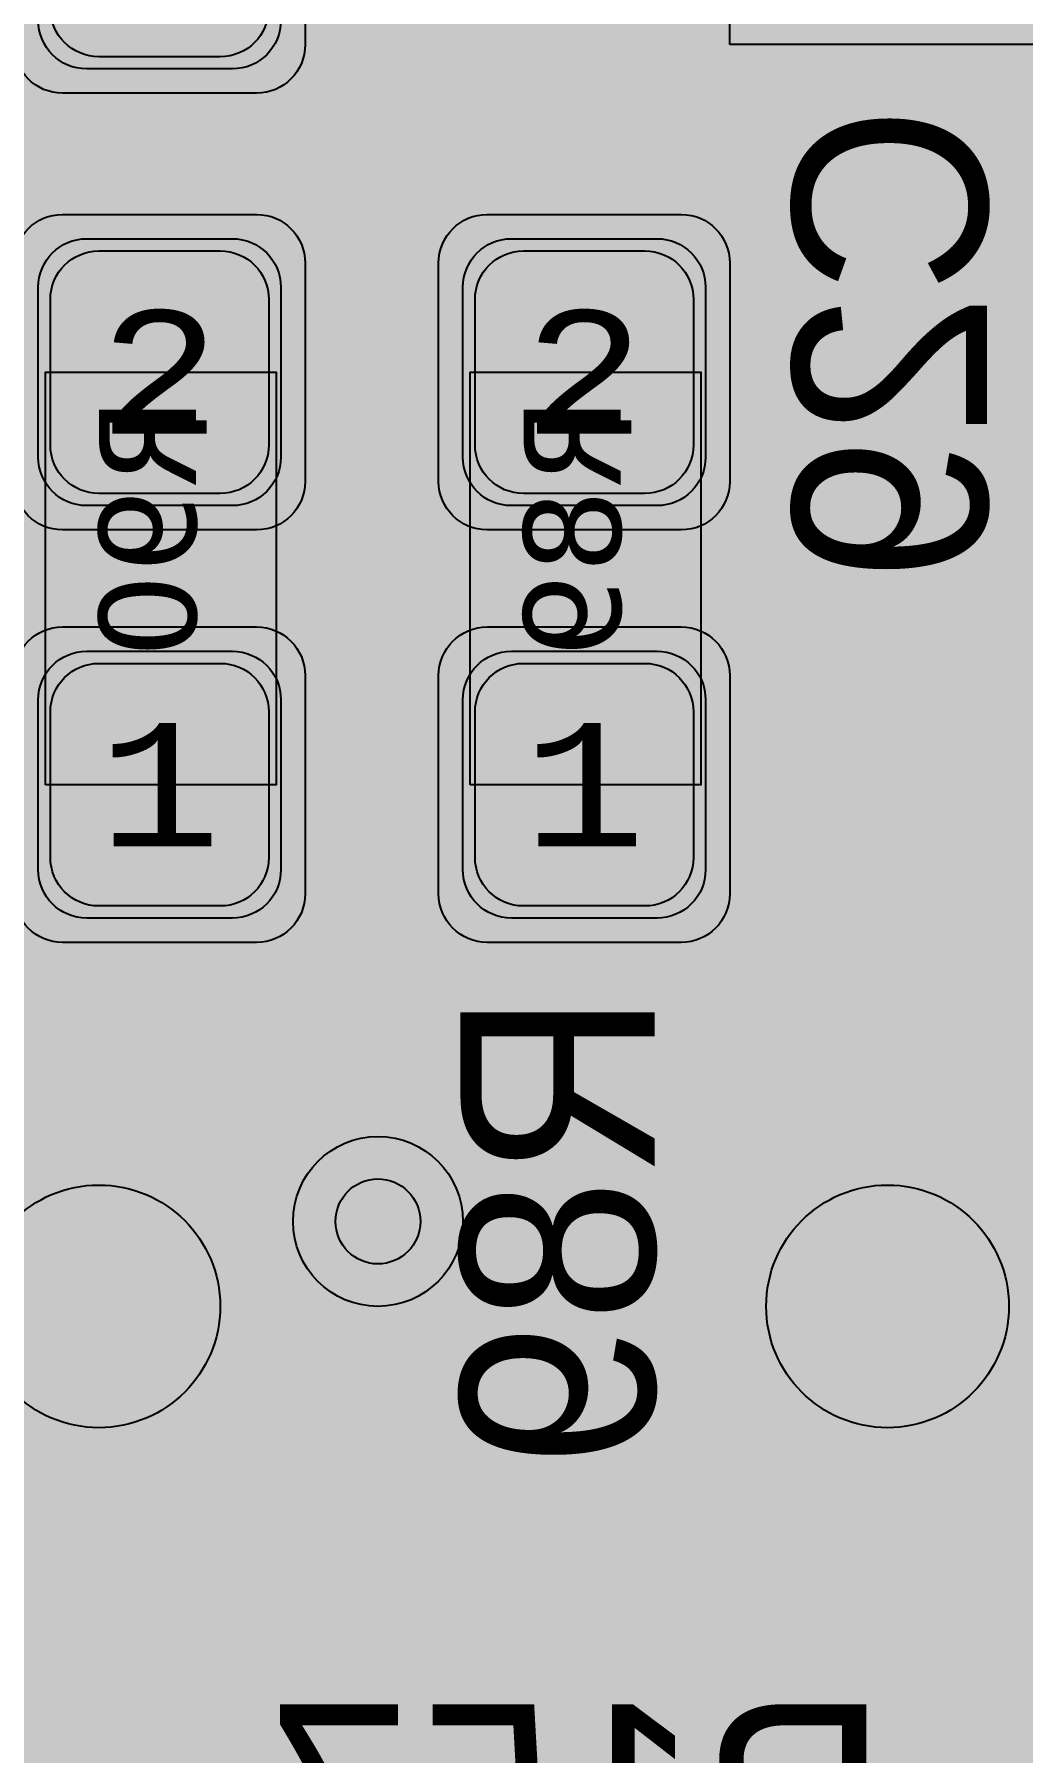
# Model space of a CAD drawing. Extents: x -98 to 119, y -207 to 98.
# Drawn here: x 28.48 to 32.56, y -4.09 to 2.99 of the extents above; entities that cross this region are included whole.
import ezdxf
from ezdxf.enums import TextEntityAlignment as Align

# ---------------------------------------------------------------- set-up
doc = ezdxf.new("R2010")
doc.units = 0
doc.header["$MEASUREMENT"] = 0
for name, color, linetype in [('ASSEMBLY_OUTLINES_BTM', 191, 'CONTINUOUS'), ('ASSEMBLY_PART_NUMBERS_BTM', 191, 'CONTINUOUS'), ('ASSEMBLY_PART_NUMBERS_TOP', 102, 'CONTINUOUS'), ('ASSEMBLY_REF_DES_BTM', 191, 'CONTINUOUS'), ('BOARD_OUTLINE', 10, 'CONTINUOUS'), ('DRILL_DRAWING', 21, 'CONTINUOUS'), ('GENERATED_SILKSCREEN_BTM', 255, 'CONTINUOUS'), ('GENERATED_SILKSCREEN_TOP', 140, 'CONTINUOUS'), ('MANUFACTURING_OUTLINES', 10, 'CONTINUOUS'), ('MOUNTING_HOLES_LAYER_BOT17', 42, 'CONTINUOUS'), ('MOUNTING_HOLES_LAYER_TOP', 42, 'CONTINUOUS'), ('PART_PADS_SMD_BTM', 230, 'CONTINUOUS'), ('PIN_NUMBERS_BTM', 8, 'CONTINUOUS'), ('PIN_NUMBERS_TOP', 8, 'CONTINUOUS'), ('PLACEMENT_OUTLINES_BTM', 222, 'CONTINUOUS'), ('PLANE_DATA_LAYER_BOTTOM', 230, 'CONTINUOUS'), ('PLANE_SHAPES_LAYER_BOTTOM', 230, 'CONTINUOUS'), ('PLANE_SHAPES_LAYER_TOP', 150, 'CONTINUOUS'), ('ROUTE_BORDER', 151, 'CONTINUOUS'), ('SILKSCREEN_OUTLINES_BTM', 211, 'CONTINUOUS'), ('SILKSCREEN_REF_DES_BTM', 211, 'CONTINUOUS'), ('SILKSCREEN_REF_DES_TOP', 150, 'CONTINUOUS'), ('SOLDERMASK_PADS_BTM', 12, 'CONTINUOUS'), ('SOLDERPASTE_PADS_BTM', 12, 'CONTINUOUS'), ('TRACES_LAYER_BOTTOM', 230, 'CONTINUOUS'), ('TRACES_LAYER_TOP', 150, 'CONTINUOUS'), ('VIA_HOLES_LAYER_BOTTOM', 30, 'CONTINUOUS'), ('VIA_HOLES_LAYER_TOP', 30, 'CONTINUOUS'), ('VIA_PADS_LAYER_BOTTOM', 230, 'CONTINUOUS'), ('VIA_PADS_LAYER_TOP', 150, 'CONTINUOUS')]:
    doc.layers.add(name, color=color, linetype=linetype)
doc.styles.add('COURIER_NEW', font='COUR.TTF')
doc.styles.add('VERDANA', font='verdana.TTF')
doc.styles.add('VERIBEST_GERBER_0', font='txt')

msp = doc.modelspace()

# ---------------------------------------------------------------- hatches: boundary and pattern name
at = {"layer": 'MOUNTING_HOLES_LAYER_BOT17'}
h = msp.add_hatch(color=256, dxfattribs=at)
edge = h.paths.add_edge_path()
edge.add_arc((28.75, -2.25), 0.5, 0, 360)
h = msp.add_hatch(color=256, dxfattribs=at)
edge = h.paths.add_edge_path()
edge.add_arc((32, -2.25), 0.5, 0, 360)
at = {"layer": 'MOUNTING_HOLES_LAYER_TOP'}
h = msp.add_hatch(color=256, dxfattribs=at)
edge = h.paths.add_edge_path()
edge.add_arc((28.75, -2.25), 0.5, 0, 360)
h = msp.add_hatch(color=256, dxfattribs=at)
edge = h.paths.add_edge_path()
edge.add_arc((32, -2.25), 0.5, 0, 360)
at = {"layer": 'PLANE_DATA_LAYER_BOTTOM'}
h = msp.add_hatch(color=256, dxfattribs=at)
h.paths.add_polyline_path([(-96.5, 0, -1), (96.5, 0, -1)], flags=0)
h.paths.add_polyline_path([(92.251979, -7.43598, 0.72698816), (92.479659, -3.637852, -0.30860979), (92.431259, -3.566904, -0.00963525), (92.431316, -3.563968, 0.00963501), (92.5, -0.000006), (92.5, 0.000001, 0.05332526), (90.407665, 19.562826, -0.05332692), (90.405941, 19.578942), (90.405941, 19.578943, -0.23821791), (90.436919, 19.640273, 0.66175504), (89.584154, 23.221888, -0.29529758), (89.523137, 23.277841, 0.02240102), (87.08146, 31.194059, -0.0862063), (87.076996, 31.219756), (87.076996, 31.219757, -0.21018391), (87.101696, 31.275919, 0.67938251), (85.774921, 34.749845, -0.30186499), (85.705267, 34.797373, 0.04791583), (77.514669, 50.475005, -0.14530744), (77.502324, 50.516585, -0.1239887), (77.511414, 50.552678, 0.60660899), (75.516892, 53.486368, -0.27423899), (75.44586, 53.517962, 0.02152308), (70.565432, 59.806101, -0.17759524), (70.547363, 59.855368), (70.547363, 59.855369, -0.1118333), (70.5548, 59.888203, 0.66175545), (68.116894, 62.64715, -0.29529737), (68.036725, 62.667806, 0.05833458), (51.722715, 76.687749, -0.24933783), (51.689123, 76.750923), (51.689123, 76.750924, -0.06075989), (51.691357, 76.76924, 0.7149664), (48.509213, 78.818582, -0.31487112), (48.42205, 78.81342, 0.02280668), (41.042088, 82.896302, -0.28513695), (40.999698, 82.964591), (40.999698, 82.964596, -0.00424702), (40.999709, 82.965891, 0.64704661), (37.697353, 84.5176, -0.28975486), (37.616734, 84.505806, 0.05294354), (19.031563, 90.52099, -0.30833592), (18.972104, 90.582877, 0.69698225), (15.284156, 91.27756, -0.30833961), (15.206255, 91.241547, 0.02237069), (6.993138, 92.235275, -0.31520437), (6.925536, 92.290658, 0.71588806), (3.14462, 92.496703, -0.31520526), (3.0714, 92.448994, 0.06346806), (-20.215283, 90.264015, -0.32014225), (-20.296827, 90.298428, 0.72963938), (-23.995319, 89.386755, -0.32014403), (-24.051528, 89.318386, 0.01866354), (-30.645576, 87.275991, -0.30986574), (-30.72878, 87.298418, 0.70117084), (-34.249879, 85.978007, -0.00275269), (-34.249874, 85.977168, -0.30685575), (-34.29782, 85.9064, 0.04916641), (-50.410548, 77.556603, -0.32354836), (-50.499711, 77.561018, 0.73921276), (-53.660594, 75.408706, -0.07516987), (-53.657188, 75.386179), (-53.657188, 75.386178, -0.24247942), (-53.68916, 75.324127, 0.01996774), (-59.527063, 70.80098, -0.29848709), (-59.610009, 70.791065, 0.55672441), (-62.5, 69), (-62.5, 68.999999, 0.08270852), (-62.392031, 68.351756, -0.29848757), (-62.412702, 68.270818, 0.06718659), (-78.279974, 49.27977, -0.27781781), (-78.350169, 49.24438, 0.43635087), (-80.5, 47.25), (-80.5, 47.249999, 0.14146633), (-80.192238, 46.184011, -0.14146588), (-80.180512, 46.143397), (-80.180512, 46.143396, -0.13119073), (-80.190652, 46.105416, 0.01929482), (-83.506407, 39.786053, -0.3122068), (-83.581614, 39.742899, 0.43912347), (-85.75, 37.75, 0.20482962), (-85.131688, 36.303992, -0.20483071), (-85.10813, 36.248899), (-85.10813, 36.248898, -0.10091901), (-85.114214, 36.219062, 0.04809776), (-90.466303, 19.289839, -0.31487042), (-90.530154, 19.230281, 0.71496565), (-91.24073, 15.512631, -0.26937831), (-91.202277, 15.446437), (-91.202277, 15.446436, -0.04192983), (-91.203345, 15.433723, 0.01884133), (-92.106444, 8.523669, -0.32827121), (-92.166453, 8.456161, 0.35402801), (-93.75, 6.5), (-93.75, 6.499999, 0.3147083), (-92.438077, 4.622088, -0.31470689), (-92.388093, 4.55054), (-92.388093, 4.550537, -0.01228575), (-92.388185, 4.546794, 0.01229418), (-92.5, 0.00001), (-92.5, -0.000004, 0.05293339), (-90.438132, -19.421494, -0.32940864), (-90.475468, -19.504015, 0.27173254), (-91.5, -21.25, 0.40159771), (-89.586502, -23.248128, -0.32940451), (-89.516056, -23.305059, 0.02130735), (-87.207653, -30.839509, -0.32217733), (-87.232533, -30.924924, 0.23066593), (-88, -32.499999), (-88, -32.5, 0.43149503), (-85.882787, -34.496562, -0.3221788), (-85.807634, -34.544174, 0.04801617), (-77.643233, -50.277018, -0.30387878), (-77.644537, -50.3618, 0.152519), (-78, -51.499999), (-78, -51.5, 0.48198292), (-75.552374, -53.449264, -0.30388342), (-75.473145, -53.479475, 0.02199125), (-70.483925, -59.90214, -0.3186215), (-70.47622, -59.989968, 0.72539906), (-67.952631, -62.834176, -0.31862421), (-67.866344, -62.852281, 0.06239253), (-50.265124, -77.650932, -0.25435623), (-50.230332, -77.714899), (-50.230332, -77.7149, -0.03445317), (-50.231054, -77.725364, 0.03445193), (-50.25, -78), (-50.25, -78.000001, 0.60330822), (-47.119729, -79.649997, -0.29136265), (-47.037917, -79.64725, 0.02294124), (-39.54278, -83.621879, -0.2900128), (-39.499155, -83.690765), (-39.499155, -83.690766, -0.00713035), (-39.499186, -83.692939, 0.00713296), (-39.5, -83.749994), (-39.5, -83.75, 0.65808296), (-36.126004, -85.203319, -0.29776298), (-36.043963, -85.188513, 0.04901634), (-18.771876, -90.575199, -0.30186131), (-18.712566, -90.635139, 0.67938177), (-15.056336, -91.31372, -0.30186438), (-14.979467, -91.279054, 0.02174912), (-6.993138, -92.235275, -0.31520437), (-6.925536, -92.290658, 0.71588806), (-3.14462, -92.496703, -0.31520526), (-3.0714, -92.448994, 0.06250827), (19.869968, -90.340657, -0.3455664), (19.954737, -90.381493, 0.79435682), (23.75, -89.500001), (23.75, -89.499973, 0.00508686), (23.749586, -89.459281, -0.34558849), (23.806159, -89.384097, 0.02146945), (31.383958, -87.013201, -0.31444693), (31.468175, -87.035889, 0.70013084), (35, -85.75), (35, -85.749988, 0.00909926), (34.998675, -85.677212, -0.00905723), (34.998625, -85.674452), (34.998625, -85.674439, -0.3044722), (35.045955, -85.60392, 0.04798546), (50.721249, -77.353765, -0.31444166), (50.808431, -77.356288, 0.61621831), (54, -75.75), (54, -75.749999, 0.06775817), (53.927211, -75.215343, -0.06775352), (53.924438, -75.194974), (53.924438, -75.194973, -0.24153729), (53.95619, -75.13308, 0.02236582), (60.452055, -70.01285, -0.31311155), (60.538488, -70.003709, 0.71009535), (63.344013, -67.475653, -0.09971759), (63.33807, -67.446151), (63.33807, -67.44615, -0.20692806), (63.362073, -67.390635, 0.05820555), (77.187807, -50.973449, -0.31748667), (77.269693, -50.94147, 0.72222414), (79.294241, -47.729048, -0.17387366), (79.276877, -47.680625, -0.13609457), (79.287761, -47.641379, 0.02052348), (82.926938, -40.980152, -0.3530032), (83.013777, -40.939997, 0.48811211), (85.5, -39), (85.5, -38.999999, 0.2400736), (84.675602, -37.381988, -0.24007295), (84.644192, -37.320342), (84.644192, -37.320341, -0.10410562), (84.650658, -37.289623, 0.05054674), (90.411157, -19.546683, -0.32146983), (90.476988, -19.487077, 0.38127918), (92.25, -17.5, 0.2751437), (91.203224, -15.741772, -0.27514249), (91.163342, -15.674784), (91.163342, -15.674783, -0.04255495), (91.164442, -15.661882, 0.02223578), (92.195155, -7.50356, -0.31919634)], flags=0)
at = {"layer": 'PLANE_SHAPES_LAYER_BOTTOM'}
h = msp.add_hatch(color=256, dxfattribs=at)
h.paths.add_polyline_path([(-96.5, 0, -1), (96.5, 0, -1)], flags=0)
h.paths.add_polyline_path([(-92.5, 0, -1), (92.5, 0, -1)], flags=0)
at = {"layer": 'PLANE_SHAPES_LAYER_TOP'}
h = msp.add_hatch(color=256, dxfattribs=at)
h.paths.add_polyline_path([(-96.31345, 0, -1), (96.81345, 0, -1)], flags=0)
h.paths.add_polyline_path([(-92.25, 0, -1), (92.75, 0, -1)], flags=0)
h = msp.add_hatch(color=256, dxfattribs=at)
h.paths.add_polyline_path([(46.25, -35.15), (43.875, -38), (28.75, -38), (32.25, -34.5), (32.25, -30.5), (35.75, -30.5), (35.75, -27), (14.25, -27), (14.25, -24), (-10, -24), (-10, -18.75), (1.75, -18.75), (1.75, -9.25), (-10, -9.25), (-10, 32.75), (1.75, 32.75), (1.75, 34.25), (20.25, 34.25), (20.25, 25.25), (22.25, 23.25), (34.5, 23.25), (34.5, -26.5), (41.25, -26.5), (41.25, -20.5), (46.25, -20.5)])
h.paths.add_polyline_path([(-8.75, 10.25), (-8.75, 19.5), (1.25, 19.5), (1.25, 10.25)], flags=16)
h.paths.add_polyline_path([(6, 27.25), (6, 29.75), (15.45, 29.75), (15.45, 27.25)], flags=16)
at = {"layer": 'VIA_HOLES_LAYER_BOTTOM'}
h = msp.add_hatch(color=256, dxfattribs=at)
edge = h.paths.add_edge_path()
edge.add_arc((29.9, -1.9), 0.175, 0, 360)
at = {"layer": 'VIA_HOLES_LAYER_TOP'}
h = msp.add_hatch(color=256, dxfattribs=at)
edge = h.paths.add_edge_path()
edge.add_arc((29.9, -1.9), 0.175, 0, 360)

# ---------------------------------------------------------------- linework, layer by layer
at = {"layer": 'ASSEMBLY_OUTLINES_BTM', "const_width": 0.1}
msp.add_lwpolyline([(31.35, 2.95), (31.35, 6.05), (33.15, 6.05), (33.15, 2.95)], close=True, dxfattribs=at)
at = {"layer": 'ASSEMBLY_OUTLINES_BTM'}
for points in [[(28.53, -0.1), (28.53, 1.6), (29.48, 1.6), (29.48, -0.1)], [(30.28, -0.1), (30.28, 1.6), (31.23, 1.6), (31.23, -0.1)]]:
    msp.add_lwpolyline(points, close=True, dxfattribs=at)
at = {"layer": 'BOARD_OUTLINE', "const_width": 0.1}
msp.add_lwpolyline([(-97.5, 0, -1), (97.5, 0, -1)], format="xyb", close=True, dxfattribs=at)
at = {"layer": 'GENERATED_SILKSCREEN_BTM', "const_width": 0.15}
for points in [[(33.150005, 2.95, -0.41421356), (33.15, 2.949995), (31.35, 2.949995, -0.41421356), (31.349995, 2.95), (31.349995, 3.193824, 0.00000979), (31.350005, 3.193828), (31.350005, 2.950005), (33.149995, 2.950005), (33.149995, 3.193828, 0.00000979), (33.150005, 3.193824), (33.150005, 2.95)], [(28.530005, 0.466164, 0.00001164), (28.529995, 0.466156), (28.529995, 1.033844, 0.00001164), (28.530005, 1.033836), (28.530005, 0.466164)], [(29.480005, 0.457902, 0.00001223), (29.479995, 0.457911), (29.479995, 1.042089, 0.00001223), (29.480005, 1.042098), (29.480005, 0.457902)], [(30.280005, 0.466164, 0.00001164), (30.279995, 0.466156), (30.279995, 1.033844, 0.00001164), (30.280005, 1.033836), (30.280005, 0.466164)], [(31.230005, 0.457902, 0.00001223), (31.229995, 0.457911), (31.229995, 1.042089, 0.00001223), (31.230005, 1.042098), (31.230005, 0.457902)], [(31.036805, -2.255601), (31.036005, -2.258801), (31.035205, -2.263601, -0.1667819), (31.035204, -2.263604), (31.032004, -2.266804, -0.11199109), (31.032002, -2.266805), (30.949605, -2.346802, -0.11199109), (30.949604, -2.346804), (30.946404, -2.350004, -0.21337681), (30.9464, -2.350005), (30.943203, -2.350805, -0.04938899), (30.943202, -2.350805), (30.940802, -2.351605, -0.14548917), (30.940799, -2.351605), (30.691201, -2.351605, -0.09901951), (30.691199, -2.351605), (30.687999, -2.350805), (30.685601, -2.350805, -0.14548917), (30.685598, -2.350805), (30.6088, -2.325206), (30.532002, -2.350805, -0.14548917), (30.531999, -2.350805), (30.5312, -2.350805), (30.529604, -2.351603, -0.23606798), (30.5296, -2.351605), (30.334401, -2.351605, -0.09901951), (30.334399, -2.351605), (30.331199, -2.350805), (30.327999, -2.350005, -0.11199109), (30.327997, -2.350004), (30.323197, -2.346804, -0.07106781), (30.323196, -2.346803), (30.240797, -2.266804, -0.07106781), (30.240796, -2.266803), (30.238397, -2.263604, -0.18452755), (30.238395, -2.263601), (30.237595, -2.258801), (30.236795, -2.255601), (30.236795, -2.159218, 0.00000965), (30.236805, -2.159205), (30.236805, -2.255599), (30.237605, -2.258799), (30.238405, -2.263598), (30.240804, -2.266797), (30.323203, -2.346796), (30.328002, -2.349995), (30.331201, -2.350795), (30.334401, -2.351595), (30.5296, -2.351595), (30.531196, -2.350797, -0.23606798), (30.5312, -2.350795), (30.531998, -2.350795), (30.608798, -2.325195, -0.18657453), (30.608802, -2.325195), (30.685602, -2.350795), (30.687999, -2.350795, -0.09901951), (30.688001, -2.350795), (30.691201, -2.351595), (30.940798, -2.351595), (30.943198, -2.350795, -0.09901951), (30.9432, -2.350795), (30.946396, -2.349996), (30.949596, -2.346796, -0.11199109), (30.949598, -2.346795), (31.031995, -2.266798, -0.11199109), (31.031996, -2.266796), (31.035195, -2.263597), (31.035995, -2.258799), (31.036795, -2.255599), (31.036795, -1.959602), (31.035995, -1.957202), (31.035995, -1.957201), (31.035196, -1.954004), (31.031996, -1.950804, -0.11199109), (31.031995, -1.950802), (30.949598, -1.870805, -0.11199109), (30.949596, -1.870804), (30.946396, -1.867604, -0.07106781), (30.946395, -1.867603), (30.9432, -1.866005), (30.686403, -1.866005), (30.685604, -1.866804, -0.16227766), (30.685601, -1.866805), (30.608802, -1.892405, -0.18657453), (30.608798, -1.892405), (30.531999, -1.866805, -0.16227766), (30.531996, -1.866804), (30.531197, -1.866005), (30.331202, -1.866005), (30.327202, -1.867605), (30.323954, -1.870203, 0.00000708), (30.323953, -1.870191), (30.327196, -1.867597, -0.16227766), (30.327198, -1.867595), (30.331198, -1.865995, -0.14548917), (30.331201, -1.865995), (30.531198, -1.865995, -0.36246461), (30.531204, -1.865996), (30.532004, -1.866796), (30.6088, -1.892394), (30.685597, -1.866796), (30.686396, -1.865996, -0.36246461), (30.686402, -1.865995), (30.9432, -1.865995, -0.23606798), (30.943204, -1.865997), (30.946399, -1.867595, -0.261745), (30.946404, -1.867596), (30.949604, -1.870796, -0.11199109), (30.949605, -1.870798), (31.032002, -1.950795, -0.11199109), (31.032004, -1.950796), (31.035204, -1.953996, -0.16227766), (31.035205, -1.953999), (31.036005, -1.957197, -0.04938899), (31.036005, -1.957198), (31.036805, -1.959598), (31.036805, -2.255601)], [(30.593605, -2.2964, -0.30667844), (30.593602, -2.296405), (30.524802, -2.319605, -0.14548917), (30.524799, -2.319605), (30.3432, -2.319605, -0.23606798), (30.343196, -2.319603), (30.269597, -2.249204, -0.23606798), (30.269595, -2.2492), (30.269595, -2.10982, 0.0000116), (30.269605, -2.109803), (30.269605, -2.249198), (30.343202, -2.319595), (30.524798, -2.319595), (30.593595, -2.296396), (30.593595, -1.919604), (30.524799, -1.898005), (30.343202, -1.898005), (30.324695, -1.91611, 0.00000824), (30.324695, -1.916096), (30.343196, -1.897997, -0.23606798), (30.3432, -1.897995), (30.524799, -1.897995, -0.09901951), (30.524801, -1.897995), (30.593601, -1.919595, -0.35751077), (30.593605, -1.9196), (30.593605, -2.2964)]]:
    msp.add_lwpolyline(points, format="xyb", dxfattribs=at)
for points in [[(32.4036, 2.45), (32.294, 2.5844), (32.2916, 2.5884), (32.2884, 2.5892), (32.2852, 2.5908), (32.2812, 2.5916), (31.7324, 2.5916), (31.7284, 2.5908), (31.7252, 2.5892), (31.7236, 2.5876), (31.722, 2.5868), (31.7196, 2.5844), (31.61, 2.45), (31.6092, 2.4476), (31.6084, 2.4452), (31.6076, 2.4444), (31.6068, 2.4412), (31.6068, 2.1716), (31.6076, 2.1676), (31.6084, 2.166), (31.6092, 2.1636), (31.61, 2.1612), (31.7196, 2.026), (31.7236, 2.0228), (31.73, 2.0212), (31.734, 2.022), (31.7388, 2.0236), (31.742, 2.026), (31.7452, 2.03), (31.7476, 2.034), (31.7484, 2.038), (31.7484, 2.042), (31.746, 2.0452), (31.6396, 2.1772), (31.6396, 2.4356), (31.7404, 2.5588), (32.2732, 2.5588), (32.374, 2.4356), (32.374, 2.1772), (32.2676, 2.0452), (32.266, 2.042), (32.2652, 2.038), (32.266, 2.034), (32.2684, 2.03), (32.2716, 2.026), (32.2756, 2.0236), (32.2796, 2.022), (32.2852, 2.0212), (32.29, 2.0228), (32.294, 2.026), (32.4036, 2.1612), (32.4052, 2.1644), (32.406, 2.1652), (32.406, 2.1676), (32.4068, 2.1684), (32.4068, 2.1692), (32.4068, 2.1716), (32.4068, 2.4412), (32.406, 2.4444), (32.4052, 2.4476), (32.4036, 2.45)], [(31.61, 1.406), (31.7196, 1.2716), (31.7236, 1.2692), (31.7268, 1.2684), (31.7292, 1.2668), (31.7324, 1.266), (31.842, 1.266), (31.8444, 1.2668), (31.85, 1.2684), (31.854, 1.2692), (31.8556, 1.2716), (32.2884, 1.8044), (32.374, 1.8044), (32.374, 1.282), (32.3756, 1.2764), (32.3788, 1.2716), (32.3844, 1.2692), (32.3908, 1.2684), (32.3964, 1.2692), (32.402, 1.2716), (32.4052, 1.2764), (32.4068, 1.282), (32.4068, 1.8212), (32.4052, 1.8276), (32.4012, 1.8316), (32.3972, 1.8356), (32.3908, 1.8372), (32.2812, 1.8372), (32.2788, 1.8364), (32.2732, 1.8348), (32.2708, 1.8332), (32.2692, 1.8316), (32.2676, 1.83), (31.834, 1.298), (31.7404, 1.298), (31.6396, 1.4228), (31.6396, 1.6812), (31.746, 1.8116), (31.7476, 1.8172), (31.7468, 1.822), (31.7444, 1.8276), (31.7396, 1.8308), (31.7348, 1.834), (31.7292, 1.8348), (31.7236, 1.834), (31.7196, 1.83), (31.61, 1.6956), (31.6092, 1.6924), (31.6084, 1.69), (31.6076, 1.6892), (31.6068, 1.686), (31.6068, 1.4164), (31.6076, 1.4132), (31.6076, 1.4124), (31.6084, 1.4116), (31.6092, 1.4092), (31.61, 1.406)], [(32.4036, 0.9396), (32.294, 1.074), (32.29, 1.078), (32.2852, 1.0788), (32.2796, 1.078), (32.274, 1.0748), (32.27, 1.0716), (32.2668, 1.066), (32.266, 1.0612), (32.2676, 1.0556), (32.374, 0.9252), (32.374, 0.6668), (32.2732, 0.542), (31.986, 0.542), (32.074, 0.6508), (32.0756, 0.654), (32.0764, 0.6548), (32.0772, 0.6572), (32.0772, 0.6604), (32.0772, 0.93), (32.0772, 0.9332), (32.0756, 0.938), (32.074, 0.9396), (31.9652, 1.074), (31.9644, 1.0756), (31.9628, 1.0772), (31.9604, 1.0788), (31.9548, 1.0804), (31.9516, 1.0812), (31.7324, 1.0812), (31.7284, 1.0804), (31.7252, 1.0788), (31.7228, 1.0772), (31.722, 1.0756), (31.7196, 1.074), (31.61, 0.9396), (31.6092, 0.9364), (31.6084, 0.934), (31.6076, 0.9332), (31.6068, 0.93), (31.6068, 0.6604), (31.6076, 0.6572), (31.6076, 0.6564), (31.6084, 0.6556), (31.6092, 0.6532), (31.61, 0.65), (31.7196, 0.5156), (31.7236, 0.5132), (31.7268, 0.5124), (31.7292, 0.5108), (31.7324, 0.51), (32.2812, 0.51), (32.2836, 0.5108), (32.2892, 0.5124), (32.2908, 0.5132), (32.294, 0.5156), (32.4036, 0.65), (32.4052, 0.654), (32.406, 0.6548), (32.406, 0.6564), (32.4068, 0.658), (32.4068, 0.6588), (32.4068, 0.6604), (32.4068, 0.93), (32.406, 0.9332), (32.4052, 0.9364), (32.4036, 0.9396)], [(31.7404, 1.0484), (31.9436, 1.0484), (32.0452, 0.9252), (32.0452, 0.6668), (31.9436, 0.542), (31.7404, 0.542), (31.6396, 0.6668), (31.6396, 0.9252), (31.7404, 1.0484)], [(30.5408, -1.6244), (30.5392, -1.6268), (30.5352, -1.6276), (30.5312, -1.63), (30.5272, -1.63), (30.3624, -1.63), (30.3584, -1.63), (30.356, -1.6276), (30.3536, -1.6276), (30.3528, -1.6268), (30.352, -1.626), (30.3496, -1.6244), (30.24, -1.4884), (30.2384, -1.4844), (30.2376, -1.482), (30.2368, -1.478), (30.2368, -1.0748), (30.2384, -1.0676), (30.2424, -1.0636), (30.2472, -1.0588), (30.2528, -1.0572), (31.0208, -1.0572), (31.0272, -1.0588), (31.0312, -1.0628), (31.0336, -1.0676), (31.0344, -1.0732), (31.0336, -1.0796), (31.0312, -1.0852), (31.0272, -1.0892), (31.0208, -1.0908), (30.6528, -1.0908), (30.6528, -1.4668), (31.0256, -1.598), (31.0312, -1.6012), (31.0344, -1.6068), (31.0352, -1.6132), (31.0336, -1.618), (31.0312, -1.6228), (31.0264, -1.6268), (31.0216, -1.6292), (31.0152, -1.6276), (30.6424, -1.4964), (30.5408, -1.6244)], [(30.2696, -1.0908), (30.2696, -1.474), (30.3704, -1.598), (30.5192, -1.598), (30.6208, -1.474), (30.6208, -1.0908), (30.2696, -1.0908)], [(30.6944, -1.898), (30.9312, -1.898), (31.004, -1.97), (31.004, -2.2492), (30.9312, -2.3196), (30.6944, -2.3196), (30.6256, -2.2964), (30.6256, -1.9196), (30.6944, -1.898)], [(31.0336, -2.7044), (30.924, -2.57), (30.92, -2.566), (30.9152, -2.5652), (30.9096, -2.566), (30.904, -2.5692), (30.9, -2.5724), (30.8968, -2.578), (30.896, -2.5828), (30.8976, -2.5884), (31.004, -2.7188), (31.004, -2.9772), (30.9032, -3.102), (30.616, -3.102), (30.704, -2.9932), (30.7056, -2.99), (30.7064, -2.9892), (30.7072, -2.9868), (30.7072, -2.9836), (30.7072, -2.714), (30.7072, -2.7108), (30.7056, -2.706), (30.704, -2.7044), (30.5952, -2.57), (30.5944, -2.5684), (30.5928, -2.5668), (30.5904, -2.5652), (30.5848, -2.5636), (30.5816, -2.5628), (30.3624, -2.5628), (30.3584, -2.5636), (30.3552, -2.5652), (30.3528, -2.5668), (30.352, -2.5684), (30.3496, -2.57), (30.24, -2.7044), (30.2392, -2.7076), (30.2384, -2.71), (30.2376, -2.7108), (30.2368, -2.714), (30.2368, -2.9836), (30.2376, -2.9868), (30.2376, -2.9876), (30.2384, -2.9884), (30.2392, -2.9908), (30.24, -2.994), (30.3496, -3.1284), (30.3536, -3.1308), (30.3568, -3.1316), (30.3592, -3.1332), (30.3624, -3.134), (30.9112, -3.134), (30.9136, -3.1332), (30.9192, -3.1316), (30.9208, -3.1308), (30.924, -3.1284), (31.0336, -2.994), (31.0352, -2.99), (31.036, -2.9892), (31.036, -2.9876), (31.0368, -2.986), (31.0368, -2.9852), (31.0368, -2.9836), (31.0368, -2.714), (31.036, -2.7108), (31.0352, -2.7076), (31.0336, -2.7044)], [(30.3704, -2.5956), (30.5736, -2.5956), (30.6752, -2.7188), (30.6752, -2.9772), (30.5736, -3.102), (30.3704, -3.102), (30.2696, -2.9772), (30.2696, -2.7188), (30.3704, -2.5956)], [(30.85, -4.6708), (30.85, -3.9196), (30.8508, -3.914), (30.8532, -3.91), (30.8572, -3.9076), (30.8628, -3.9068), (30.8668, -3.906), (30.8708, -3.906), (30.874, -3.9076), (30.8772, -3.9108), (31.0332, -4.13), (31.0348, -4.1332), (31.0356, -4.1356), (31.0356, -4.1412), (31.0332, -4.146), (31.0292, -4.15), (31.0244, -4.1532), (31.0188, -4.1548), (31.0156, -4.1548), (31.0132, -4.154), (31.0092, -4.1492), (30.8812, -3.97), (30.8812, -4.6708)], [(29.5148, -4.6948), (29.0836, -3.9276), (29.082, -3.9236), (29.082, -3.9204), (29.082, -3.9172), (29.0836, -3.914), (29.086, -3.9092), (29.0892, -3.906), (29.0932, -3.9044), (29.0972, -3.9036), (29.6372, -3.9036), (29.6428, -3.9052), (29.6476, -3.9092), (29.65, -3.914), (29.6508, -3.9204), (29.65, -3.926), (29.6476, -3.9316), (29.6428, -3.9356), (29.6372, -3.9364), (29.1244, -3.9364), (29.542, -4.6796)], [(30.3756, -4.27), (30.3756, -3.9364), (29.8532, -3.9364), (29.8476, -3.9348), (29.8428, -3.9316), (29.8404, -3.926), (29.8396, -3.9204), (29.8404, -3.914), (29.8428, -3.9092), (29.8476, -3.9052), (29.8532, -3.9036), (30.3932, -3.9036), (30.3988, -3.9052), (30.4036, -3.9092), (30.4076, -3.914), (30.4092, -3.9196), (30.4092, -4.3044)], [(31.3204, -4.194), (31.3204, -4.0292), (31.3212, -4.0252), (31.3228, -4.0228), (31.3228, -4.0204), (31.3236, -4.0196), (31.3252, -4.0188), (31.326, -4.0172), (31.462, -3.9068), (31.466, -3.9052), (31.4692, -3.9044), (31.4724, -3.9036), (31.8756, -3.9036), (31.8828, -3.9052), (31.8876, -3.9092), (31.8916, -3.914), (31.8932, -3.9196), (31.8932, -4.6876)], [(31.8596, -3.9364), (31.4772, -3.9364), (31.3524, -4.0372), (31.3524, -4.186), (31.4772, -4.2876), (31.8596, -4.2876), (31.8596, -3.9364)]]:
    msp.add_lwpolyline(points, dxfattribs=at)
at = {"layer": 'GENERATED_SILKSCREEN_TOP', "const_width": 0.15}
for points in [[(29.8744, -1.0056), (29.6728, -0.8412), (29.6668, -0.8376), (29.6656, -0.8328), (29.6632, -0.828), (29.662, -0.822), (29.662, 0.0012), (29.6632, 0.0072), (29.6656, 0.012), (29.668, 0.0144), (29.6692, 0.0168), (29.6716, 0.0204), (29.8744, 0.1848), (29.878, 0.186), (29.8816, 0.1872), (29.8828, 0.1884), (29.8876, 0.1896), (30.292, 0.1896), (30.298, 0.1884), (30.3004, 0.1872), (30.304, 0.186), (30.3076, 0.1848), (30.5104, 0.0204), (30.5152, 0.0144), (30.5176, 0.0048), (30.5164, -0.0024), (30.514, -0.0084), (30.5104, -0.0132), (30.5044, -0.018), (30.4984, -0.0216), (30.4924, -0.0228), (30.4864, -0.0228), (30.4816, -0.0192), (30.2836, 0.1404), (29.896, 0.1404), (29.7112, -0.0108), (29.7112, -0.81), (29.896, -0.9612), (30.2836, -0.9612), (30.4816, -0.8016), (30.4864, -0.7992), (30.4924, -0.798), (30.4984, -0.7992), (30.5044, -0.8028), (30.5104, -0.8076), (30.514, -0.8136), (30.5164, -0.8208), (30.5176, -0.828), (30.5152, -0.8352), (30.5104, -0.8412), (30.3076, -1.0056), (30.3028, -1.008), (30.3016, -1.0092), (30.298, -1.0092), (30.2968, -1.0104), (30.2956, -1.0104), (30.292, -1.0104), (29.8876, -1.0104), (29.8828, -1.0092), (29.878, -1.008), (29.8744, -1.0056)], [(31.5988, -0.2532), (31.5604, -0.3684), (31.5988, -0.4836), (31.5988, -0.4872), (31.6, -0.492), (31.6, -0.8628), (31.6, -0.8664), (31.5988, -0.87), (31.5976, -0.8748), (31.5928, -0.8796), (31.4728, -1.0032), (31.468, -1.008), (31.4608, -1.0092), (31.456, -1.0104), (31.0156, -1.0104), (31.012, -1.0104), (31.0084, -1.0092), (31.0036, -1.008), (30.9988, -1.0032), (30.8788, -0.8796), (30.874, -0.8748), (30.8716, -0.87), (30.8716, -0.8628), (30.8716, -0.492), (30.8716, -0.4872), (30.8716, -0.4848), (30.8728, -0.4836), (30.9112, -0.3684), (30.8728, -0.2532), (30.8716, -0.252), (30.8716, -0.2448), (30.8716, 0.0432), (30.8716, 0.048), (30.874, 0.054), (30.8788, 0.06), (30.9988, 0.1836), (31.0036, 0.1872), (31.0084, 0.1884), (31.012, 0.1896), (31.0156, 0.1896), (31.456, 0.1896), (31.4608, 0.1884), (31.468, 0.1872), (31.4728, 0.1836), (31.5928, 0.06), (31.5976, 0.0528), (31.5988, 0.048), (31.6, 0.0432), (31.6, -0.2448), (31.6, -0.2496), (31.5988, -0.252), (31.5988, -0.2532)], [(30.9196, 0.03), (30.9196, -0.2424), (30.952, -0.3456), (31.5172, -0.3456), (31.552, -0.2424), (31.552, 0.03), (31.4452, 0.1404), (31.0276, 0.1404), (30.9196, 0.03)], [(32.7652, -0.8412), (32.5636, -1.0056), (32.5576, -1.008), (32.5564, -1.0092), (32.554, -1.0092), (32.5516, -1.0104), (32.5504, -1.0104), (32.548, -1.0104), (32.1436, -1.0104), (32.1388, -1.0092), (32.134, -1.008), (32.1292, -1.0056), (31.9276, -0.8412), (31.9252, -0.8388), (31.9228, -0.8376), (31.9204, -0.834), (31.918, -0.8256), (31.9168, -0.822), (31.9168, 0.0012), (31.918, 0.0072), (31.9204, 0.012), (31.9228, 0.0144), (31.9252, 0.0168), (31.9276, 0.0204), (32.1292, 0.1848), (32.134, 0.186), (32.1376, 0.1872), (32.1388, 0.1884), (32.1436, 0.1896), (32.548, 0.1896), (32.5528, 0.1884), (32.554, 0.1884), (32.5552, 0.1872), (32.5588, 0.186), (32.5636, 0.1848)], [(32.7364, -0.0192), (32.5396, 0.1404), (32.1508, 0.1404), (31.966, -0.0108), (31.966, -0.4416), (32.1292, -0.3084), (32.134, -0.3072), (32.1364, -0.306), (32.1376, -0.306), (32.1376, -0.3048), (32.1436, -0.3036), (32.548, -0.3036), (32.5528, -0.3048), (32.5528, -0.306), (32.5552, -0.306), (32.5588, -0.3072), (32.5624, -0.3084), (32.7652, -0.4716)], [(32.5636, 0.1848), (32.7652, 0.0204)], [(31.966, -0.504), (31.966, -0.81), (32.1508, -0.9612), (32.5384, -0.9612), (32.7256, -0.81), (32.7256, -0.504), (32.5384, -0.3516), (32.1508, -0.3516), (31.966, -0.504)], [(30.9196, -0.4968), (30.9196, -0.852), (31.0276, -0.9612), (31.4452, -0.9612), (31.552, -0.852), (31.552, -0.4968), (31.5172, -0.3936), (30.952, -0.3936), (30.9196, -0.4968)]]:
    msp.add_lwpolyline(points, dxfattribs=at)
at = {"layer": 'MANUFACTURING_OUTLINES'}
msp.add_circle((0, 0), 97.575405, dxfattribs=at)
at = {"layer": 'MOUNTING_HOLES_LAYER_BOT17'}
for centre in [(28.75, -2.25), (32, -2.25)]:
    msp.add_circle(centre, 0.5, dxfattribs=at)
at = {"layer": 'MOUNTING_HOLES_LAYER_TOP'}
for centre in [(28.75, -2.25), (32, -2.25)]:
    msp.add_circle(centre, 0.5, dxfattribs=at)
at = {"layer": 'PART_PADS_SMD_BTM'}
for points in [[(29.3, 3.95, -0.41421356), (29.5, 3.75), (29.5, 3.05, -0.41421356), (29.3, 2.85), (28.7, 2.85, -0.41421356), (28.5, 3.05), (28.5, 3.75, -0.41421356), (28.7, 3.95)], [(28.7, 1.05, -0.41421356), (28.5, 1.25), (28.5, 1.95, -0.41421356), (28.7, 2.15), (29.3, 2.15, -0.41421356), (29.5, 1.95), (29.5, 1.25, -0.41421356), (29.3, 1.05)], [(30.45, 1.05, -0.41421356), (30.25, 1.25), (30.25, 1.95, -0.41421356), (30.45, 2.15), (31.05, 2.15, -0.41421356), (31.25, 1.95), (31.25, 1.25, -0.41421356), (31.05, 1.05)], [(28.7, -0.65, -0.41421356), (28.5, -0.45), (28.5, 0.25, -0.41421356), (28.7, 0.45), (29.3, 0.45, -0.41421356), (29.5, 0.25), (29.5, -0.45, -0.41421356), (29.3, -0.65)], [(30.45, -0.65, -0.41421356), (30.25, -0.45), (30.25, 0.25, -0.41421356), (30.45, 0.45), (31.05, 0.45, -0.41421356), (31.25, 0.25), (31.25, -0.45, -0.41421356), (31.05, -0.65)]]:
    msp.add_lwpolyline(points, format="xyb", close=True, dxfattribs=at)
at = {"layer": 'PLACEMENT_OUTLINES_BTM'}
for points in [[(31.35, 2.95), (31.35, 6.05), (33.15, 6.05), (33.15, 2.95)], [(28.53, -0.1), (28.53, 1.6), (29.48, 1.6), (29.48, -0.1)], [(30.28, -0.1), (30.28, 1.6), (31.23, 1.6), (31.23, -0.1)]]:
    msp.add_lwpolyline(points, close=True, dxfattribs=at)
at = {"layer": 'ROUTE_BORDER'}
msp.add_circle((0, 0), 96.5, dxfattribs=at)
at = {"layer": 'SILKSCREEN_OUTLINES_BTM'}
for points in [[(31.35, 2.95), (31.35, 6.05), (33.15, 6.05), (33.15, 2.95)], [(28.53, -0.1), (28.53, 1.6), (29.48, 1.6), (29.48, -0.1)], [(30.28, -0.1), (30.28, 1.6), (31.23, 1.6), (31.23, -0.1)]]:
    msp.add_lwpolyline(points, close=True, dxfattribs=at)
at = {"layer": 'SOLDERMASK_PADS_BTM'}
for points in [[(29.4, 4.05, -0.41421356), (29.6, 3.85), (29.6, 2.95, -0.41421356), (29.4, 2.75), (28.6, 2.75, -0.41421356), (28.4, 2.95), (28.4, 3.85, -0.41421356), (28.6, 4.05)], [(28.6, 0.95, -0.41421356), (28.4, 1.15), (28.4, 2.05, -0.41421356), (28.6, 2.25), (29.4, 2.25, -0.41421356), (29.6, 2.05), (29.6, 1.15, -0.41421356), (29.4, 0.95)], [(30.35, 0.95, -0.41421356), (30.15, 1.15), (30.15, 2.05, -0.41421356), (30.35, 2.25), (31.15, 2.25, -0.41421356), (31.35, 2.05), (31.35, 1.15, -0.41421356), (31.15, 0.95)], [(28.6, -0.75, -0.41421356), (28.4, -0.55), (28.4, 0.35, -0.41421356), (28.6, 0.55), (29.4, 0.55, -0.41421356), (29.6, 0.35), (29.6, -0.55, -0.41421356), (29.4, -0.75)], [(30.35, -0.75, -0.41421356), (30.15, -0.55), (30.15, 0.35, -0.41421356), (30.35, 0.55), (31.15, 0.55, -0.41421356), (31.35, 0.35), (31.35, -0.55, -0.41421356), (31.15, -0.75)]]:
    msp.add_lwpolyline(points, format="xyb", close=True, dxfattribs=at)
at = {"layer": 'SOLDERPASTE_PADS_BTM'}
for points in [[(29.25, 3.9, -0.41421356), (29.45, 3.7), (29.45, 3.1, -0.41421356), (29.25, 2.9), (28.75, 2.9, -0.41421356), (28.55, 3.1), (28.55, 3.7, -0.41421356), (28.75, 3.9)], [(28.75, 1.1, -0.41421356), (28.55, 1.3), (28.55, 1.9, -0.41421356), (28.75, 2.1), (29.25, 2.1, -0.41421356), (29.45, 1.9), (29.45, 1.3, -0.41421356), (29.25, 1.1)], [(30.5, 1.1, -0.41421356), (30.3, 1.3), (30.3, 1.9, -0.41421356), (30.5, 2.1), (31, 2.1, -0.41421356), (31.2, 1.9), (31.2, 1.3, -0.41421356), (31, 1.1)], [(28.75, -0.6, -0.41421356), (28.55, -0.4), (28.55, 0.2, -0.41421356), (28.75, 0.4), (29.25, 0.4, -0.41421356), (29.45, 0.2), (29.45, -0.4, -0.41421356), (29.25, -0.6)], [(30.5, -0.6, -0.41421356), (30.3, -0.4), (30.3, 0.2, -0.41421356), (30.5, 0.4), (31, 0.4, -0.41421356), (31.2, 0.2), (31.2, -0.4, -0.41421356), (31, -0.6)]]:
    msp.add_lwpolyline(points, format="xyb", close=True, dxfattribs=at)
at = {"layer": 'TRACES_LAYER_BOTTOM'}
for points, const_width in [([(29.9, -1.9), (30.441942, -1.358058), (30.813694, -1.358058), (36.184547, 4.012795), (38.468271, 4.012795), (38.906066, 3.575), (41.746752, 3.575), (43.529, 5.357248), (43.529, 12.072673), (43.525, 12.076673), (43.525, 12.6), (43.325, 12.8), (42.7, 12.8)], 0.25), ([(24.15, -1.45), (24.15, -2.026203), (25.302797, -3.179), (29.650904, -3.179), (35.249417, 2.419513), (47.959487, 2.419513), (51.289974, 5.75), (52.65, 5.75)], 0.35), ([(30.75, -0.1), (31.385876, 0.535876), (31.385876, 0.585876), (32.057896, 1.257896), (32.057896, 2.394224), (31.461936, 2.990184), (31.459816, 2.990184), (30.9, 3.55)], 0.35), ([(29, 3.4), (29, 1.6)], 0.35), ([(40, 1.7), (38.513431, 0.213431), (36.178539, 0.213431), (32.228865, -3.736243), (24.941681, -3.736243), (21.693527, -0.488089), (18.874785, -0.488089), (18.219345, 0.167351), (18.219345, 0.175), (18.15, 0.244345), (18.15, 0.85)], 0.35), ([(29, 1.6), (29, 1.55), (28.364124, 0.914124), (28.085876, 0.914124), (28, 1)], 0.5), ([(29, 1.6), (30.75, 1.6)], 0.35), ([(26.85, 0.45), (27.500464, 0.45), (28.050464, -0.1), (29, -0.1)], 0.35), ([(30.75, -0.1), (30.028768, -0.821232), (30.024173, -0.821232), (29.531969, -1.313436), (28.488436, -1.313436), (27.675, -0.5), (26.85, -0.5)], 0.35)]:
    msp.add_lwpolyline(points, dxfattribs=dict(at, const_width=const_width))
at = {"layer": 'TRACES_LAYER_TOP', "const_width": 0.35}
msp.add_lwpolyline([(21, 3.9), (21.92607, 2.97393), (21.92607, 0.063963), (23.274473, -1.28444), (29.28444, -1.28444), (29.9, -1.9)], dxfattribs=at)
at = {"layer": 'VIA_HOLES_LAYER_BOTTOM'}
msp.add_circle((29.9, -1.9), 0.175, dxfattribs=at)
at = {"layer": 'VIA_HOLES_LAYER_TOP'}
msp.add_circle((29.9, -1.9), 0.175, dxfattribs=at)
at = {"layer": 'VIA_PADS_LAYER_BOTTOM'}
msp.add_circle((29.9, -1.9), 0.35, dxfattribs=at)
at = {"layer": 'VIA_PADS_LAYER_TOP'}
msp.add_circle((29.9, -1.9), 0.35, dxfattribs=at)

# ---------------------------------------------------------------- texts
at = {"layer": 'ASSEMBLY_PART_NUMBERS_BTM', "style": 'VERIBEST_GERBER_0', "text_generation_flag": 2}
for s, p in [('GRM1885C1H102JA01D', (28.71, 28.25)), ('GRM1885C1H102JA01D', (31.21, 13)), ('ERJ-3EKF4701V', (27.71, 13)), ('ERJ-6ENF2401V', (29.46, 13)), ('SN74LVC1G08DBVR', (29.79, 10.5)), ('CL10B104KB8SFNC', (31.54, 4.25)), ('ERJ-3EKF4701V', (26.46, 0.75)), ('ERJ-3EKF4701V', (28.21, 0.75)), ('SN74LVC1G08DBVR', (28.04, -0.5))]:
    msp.add_text(s, height=2.032, rotation=90, dxfattribs=at).set_placement(p, align=Align.TOP_LEFT)
for s, p in [('MMZ1608A182B', (28.75, 4.71)), ('ERJ-3EKF6190V', (30.5, -2.96))]:
    msp.add_text(s, height=2.032, dxfattribs=at).set_placement(p, align=Align.TOP_LEFT)
at = {"layer": 'ASSEMBLY_PART_NUMBERS_TOP', "style": 'VERIBEST_GERBER_0'}
msp.add_text('ERJ-3GEY0R00V', height=2.032, rotation=270, dxfattribs=at).set_placement((30.71, 23.75), align=Align.TOP_LEFT)
at = {"layer": 'ASSEMBLY_REF_DES_BTM', "style": 'VERDANA', "text_generation_flag": 2}
for s, p in [('R90', (28.75, 1.5)), ('R89', (30.5, 1.5))]:
    msp.add_text(s, height=0.4, rotation=90, dxfattribs=at).set_placement(p, align=Align.TOP_LEFT)
at = {"layer": 'DRILL_DRAWING', "style": 'VERIBEST_GERBER_0'}
for s, p in [('A', (28, 1)), ('A', (29.9, -1.9)), ('R', (28.75, -2.25)), ('R', (32, -2.25))]:
    msp.add_text(s, height=2, dxfattribs=at).set_placement(p, align=Align.MIDDLE_CENTER)
at = {"layer": 'PIN_NUMBERS_BTM', "style": 'COURIER_NEW'}
for s, p in [('2', (29, 1.6)), ('2', (30.75, 1.6)), ('1', (29, -0.1)), ('1', (30.75, -0.1))]:
    msp.add_text(s, height=0.508, dxfattribs=at).set_placement(p, align=Align.MIDDLE_CENTER)
at = {"layer": 'PIN_NUMBERS_TOP', "style": 'COURIER_NEW'}
for s, p in [('2', (29, 1.6)), ('2', (30.75, 1.6)), ('1', (29, -0.1)), ('1', (30.75, -0.1))]:
    msp.add_text(s, height=0.508, dxfattribs=at).set_placement(p, align=Align.MIDDLE_CENTER)
at = {"layer": 'SILKSCREEN_REF_DES_BTM', "style": 'VERIBEST_GERBER_0', "text_generation_flag": 2}
for s, p in [('C29', (31.61, 2.7)), ('R89', (30.24, -0.95))]:
    msp.add_text(s, height=0.8, rotation=90, dxfattribs=at).set_placement(p, align=Align.TOP_LEFT)
msp.add_text('R157', height=0.8, dxfattribs=at).set_placement((32, -3.89), align=Align.TOP_LEFT)
at = {"layer": 'SILKSCREEN_REF_DES_TOP', "style": 'VERIBEST_GERBER_0'}
msp.add_text('C86', height=1.2, dxfattribs=at).set_placement((29.5, 0.21), align=Align.TOP_LEFT)

doc.saveas('drawing.dxf')
